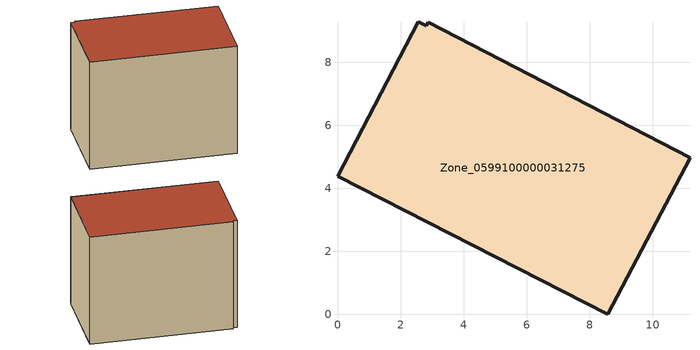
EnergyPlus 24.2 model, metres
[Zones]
Zone_0599100000031275
 floor ground (C_G): 2.82,9.16 2.88,9.26 11.19,4.97 8.59,0 0,4.38 2.57,9.28 z0
 wall outside (C_F): 0,4.38 8.59,0 11.19,4.97 2.88,9.26 2.82,9.16 2.57,9.28 0,4.38 z0:7.67
 roof outside (C_R): 2.82,9.16 2.57,9.28 0,4.38 8.59,0 11.19,4.97 2.88,9.26 z7.67
[BUILDING]
Pand.0599100000031275: North Axis=0; Terrain=City; Loads Convergence Tolerance Value=0.04; Temperature Convergence Tolerance Value=0.4; Solar Distribution=FullExterior; Maximum Number of Warmup Days=25; Minimum Number of Warmup Days=1
[Site:Location]
Rotterdam.The.Hague.AP_ZH_NLD Design_Conditions: Latitude=51.96; Longitude=4.45; Time Zone=1; Elevation=-4.5
[SITE:GROUNDTEMPERATURE:BUILDINGSURFACE]
18, 18, 18, 18, 18, 18, 18, 18, 18, 18, 18, 18
[MATERIAL] Thermal Absorptance=0.9; Solar Absorptance=0.7; Visible Absorptance=0.7
Name | Roughness | Thickness | Conductivity | Density | Specific Heat
G.TC.1946 | MediumSmooth | 0.15 | 1 | 540 | 1210
F.TC.1946 | Rough | 0.3 | 0.857143 | 1920 | 840
R.TC.1946 | MediumRough | 0.2 | 0.909091 | 1500 | 1000
[CONSTRUCTION]
C_G: G.TC.1946
C_F: F.TC.1946
C_R: R.TC.1946
[ZONE]
Zone_0599100000031275: Type=1; Multiplier=1; Ceiling Height=Autocalculate; Volume=Autocalculate; Floor Area=autocalculate; Part of Total Floor Area=Yes
[ZONEINFILTRATION:DESIGNFLOWRATE]
Infil_Zone_0599100000031275: Zone or ZoneList or Space or SpaceList=Zone_0599100000031275; Schedule=AlwaysOn; Design Flow Rate Calculation Method=Flow/Area; Flow Rate per Floor Area=0.003; Constant Term Coefficient=1; Temperature Term Coefficient=0; Velocity Term Coefficient=0; Velocity Squared Term Coefficient=0
[HVACTEMPLATE:ZONE:IDEALLOADSAIRSYSTEM]
Zone_0599100000031275: Maximum Heating Supply Air Temperature=50; Minimum Cooling Supply Air Temperature=13; Maximum Heating Supply Air Humidity Ratio=0.0156; Minimum Cooling Supply Air Humidity Ratio=0.0077; Heating Limit=NoLimit; Cooling Limit=NoLimit; Dehumidification Control Type=ConstantSensibleHeatRatio; Cooling Sensible Heat Ratio=0.7; Dehumidification Setpoint=60; Humidification Control Type=None; Humidification Setpoint=30; Outdoor Air Method=None; Outdoor Air Flow Rate per Person=0.00944; Outdoor Air Flow Rate per Zone Floor Area=0; Outdoor Air Flow Rate per Zone=0; Demand Controlled Ventilation Type=None; Outdoor Air Economizer Type=NoEconomizer; Heat Recovery Type=None; Sensible Heat Recovery Effectiveness=0.7; Latent Heat Recovery Effectiveness=0.65
[ZONECONTROL:THERMOSTAT]
ThermostatControl_Zone_0599100000031275: Zone or ZoneList=Zone_0599100000031275; Control Type Schedule=DualSetpointControlType; Control 1=Thermostat_Zone_0599100000031275; Temperature Difference Between Cutout And Setpoint=0
[THERMOSTATSETPOINT:DUALSETPOINT]
Thermostat_Zone_0599100000031275: Heating Setpoint Temperature Schedule=HeatingSetpoint_Zone_0599100000031275; Cooling Setpoint Temperature Schedule=CoolingSetpoint_Zone_0599100000031275
[SCHEDULE:COMPACT]
HeatingSetpoint_Zone_0599100000031275: Through: 12/31, For: AllDays, Until: 24:00, 21
CoolingSetpoint_Zone_0599100000031275: Through: 12/31, For: AllDays, Until: 24:00, 24
DualSetpointControlType: Through: 12/31, For: AllDays, Until: 24:00, 4
AlwaysOn: Through: 12/31, For: AllDays, Until: 24:00, 1
